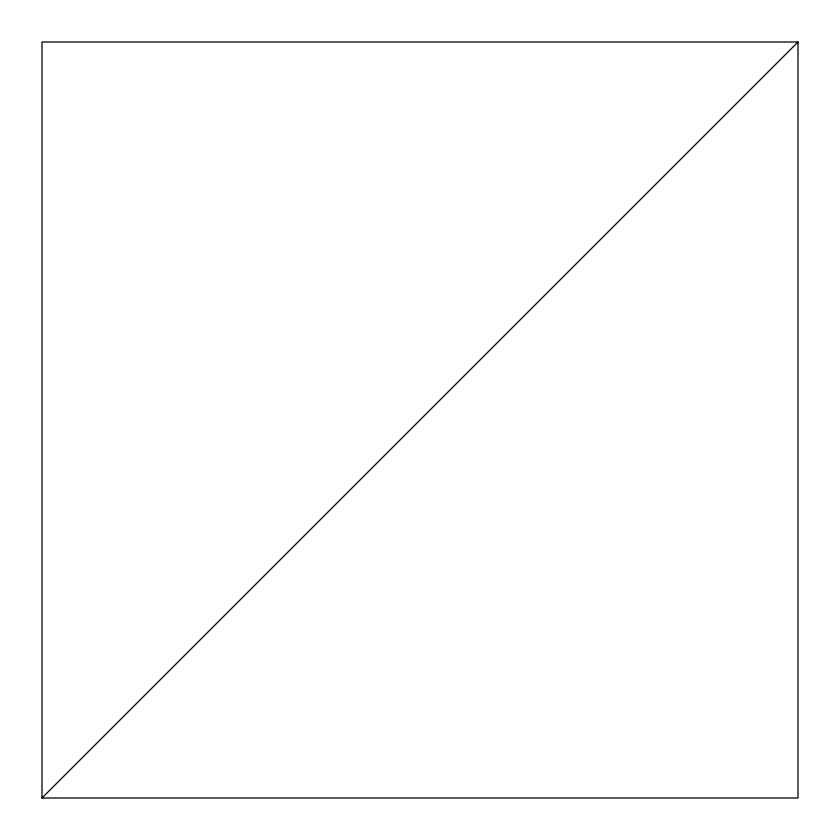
<?xml version="1.0" encoding="UTF-8"?>
<svg xmlns="http://www.w3.org/2000/svg" width="840" height="840" viewBox="0 0 840 840"><rect width="100%" height="100%" fill="white"/><g stroke="black" fill="none" stroke-linecap="round" stroke-linejoin="round"><path stroke-width="1.26" d="M42 798L798 42L42 42L42 798L798 798L798 42"/></g></svg>
